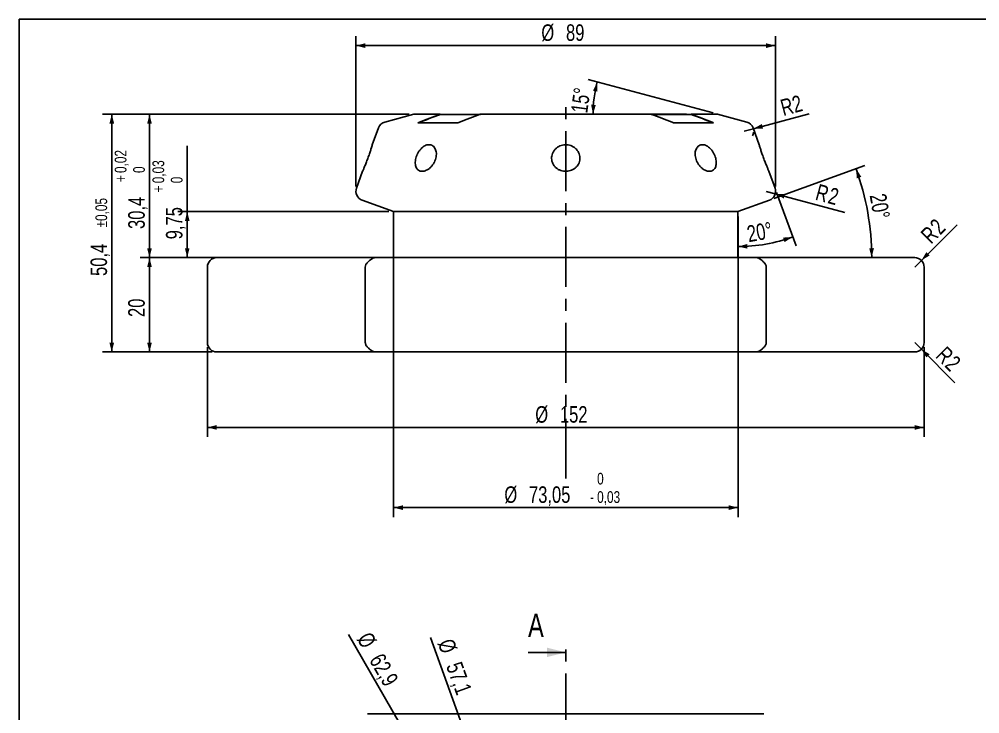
# Model space of a CAD drawing. Header units: millimetres. Extents: x 8 to 3888, y -9857 to 412.
# Drawn here: x 8 to 211.7, y 264.8 to 412 of the extents above; entities that cross this region are included whole.
import ezdxf

# ---------------------------------------------------------------- set-up
doc = ezdxf.new("R2010")
doc.units = ezdxf.units.MM
doc.linetypes.add('CENTERX2', pattern=[20.32, 12.7, -2.54, 2.54, -2.54])
doc.layers.add('CENTERLINE', color=4, linetype='CENTERX2')
doc.layers.add('DIMENSIONS', color=2, linetype='Continuous')
doc.layers.add('OUTLINE', color=7, linetype='Continuous', lineweight=25)
doc.styles.add('SLDTEXTSTYLE0', font='TXT', dxfattribs={"width": 0.75})
doc.dimstyles.new('SLDDIMSTYLE0', dxfattribs={"dimtxt": 3.5, "dimasz": 2, "dimexe": 0, "dimexo": 0.0625, "dimgap": 0.875, "dimtad": 1, "dimdec": 1, "dimrnd": 1e-09, "dimzin": 12, "dimdsep": 46, "dimtxsty": 'SLDTEXTSTYLE0', "dimblk1": 'NONE', "dimsah": 1, "dimcen": 0, "dimadec": 0, "dimazin": 3, "dimtfac": 1, "dimtdec": 1, "dimtmove": 0, "dimatfit": 3, "dimldrblk": 'NONE', "dimfxl": 0, "dimfrac": 2, "dimtolj": 1, "dimtzin": 12, "dimarcsym": 0})
doc.dimstyles.new('SLDDIMSTYLE1', dxfattribs={"dimtxt": 3.5, "dimasz": 2, "dimexe": 0, "dimexo": 0.0625, "dimgap": 0.875, "dimtad": 1, "dimrnd": 1e-09, "dimzin": 12, "dimdsep": 46, "dimtxsty": 'SLDTEXTSTYLE0', "dimsah": 1, "dimcen": 0.09, "dimadec": 0, "dimazin": 3, "dimtfac": 1, "dimtofl": 0, "dimtmove": 0, "dimatfit": 3, "dimfxl": 0, "dimfrac": 2, "dimtolj": 1, "dimtzin": 12, "dimarcsym": 0})
doc.dimstyles.new('SLDDIMSTYLE2', dxfattribs={"dimtxt": 3.5, "dimasz": 2, "dimexe": 0, "dimexo": 0.0625, "dimgap": 0.875, "dimtad": 1, "dimdec": 4, "dimzin": 12, "dimdsep": 46, "dimtxsty": 'SLDTEXTSTYLE0', "dimsah": 1, "dimcen": 0.09, "dimazin": 3, "dimtfac": 1, "dimtofl": 0, "dimtmove": 0, "dimatfit": 3, "dimfxl": 0, "dimfrac": 2, "dimtolj": 1, "dimtzin": 12, "dimarcsym": 0})
doc.dimstyles.new('SLDDIMSTYLE21', dxfattribs={"dimtxt": 3.5, "dimasz": 2, "dimexe": 0, "dimexo": 0.0625, "dimgap": 0.875, "dimtad": 1, "dimrnd": 1e-09, "dimzin": 12, "dimdsep": 46, "dimtxsty": 'SLDTEXTSTYLE0', "dimsah": 1, "dimcen": 0.09, "dimadec": 0, "dimazin": 3, "dimtol": 1, "dimtp": 0.03, "dimtfac": 1, "dimtofl": 0, "dimtmove": 0, "dimatfit": 3, "dimfxl": 0, "dimfrac": 2, "dimtolj": 1, "dimarcsym": 0})
doc.dimstyles.new('SLDDIMSTYLE22', dxfattribs={"dimtxt": 3.5, "dimasz": 2, "dimexe": 0, "dimexo": 0.0625, "dimgap": 0.875, "dimtad": 1, "dimrnd": 1e-09, "dimzin": 12, "dimdsep": 46, "dimtxsty": 'SLDTEXTSTYLE0', "dimsah": 1, "dimcen": 0.09, "dimadec": 0, "dimazin": 3, "dimtol": 1, "dimtp": 0.02, "dimtfac": 1, "dimtofl": 0, "dimtmove": 0, "dimatfit": 3, "dimfxl": 0, "dimfrac": 2, "dimtolj": 1, "dimarcsym": 0})
doc.dimstyles.new('SLDDIMSTYLE23', dxfattribs={"dimtxt": 3.5, "dimasz": 2, "dimexe": 0, "dimexo": 0.0625, "dimgap": 0.875, "dimtad": 1, "dimrnd": 1e-09, "dimzin": 12, "dimdsep": 46, "dimtxsty": 'SLDTEXTSTYLE0', "dimsah": 1, "dimcen": 0.09, "dimadec": 0, "dimazin": 3, "dimtol": 1, "dimtp": 0.05, "dimtm": 0.05, "dimtfac": 1, "dimtofl": 0, "dimtmove": 0, "dimatfit": 3, "dimfxl": 0, "dimfrac": 2, "dimtolj": 1, "dimarcsym": 0})
doc.dimstyles.new('SLDDIMSTYLE24', dxfattribs={"dimtxt": 3.5, "dimasz": 2, "dimexe": 0, "dimexo": 0.0625, "dimgap": 0.875, "dimtad": 1, "dimrnd": 1e-09, "dimzin": 12, "dimdsep": 46, "dimtxsty": 'SLDTEXTSTYLE0', "dimsah": 1, "dimcen": 0.09, "dimadec": 0, "dimazin": 3, "dimtol": 1, "dimtm": 0.03, "dimtfac": 1, "dimtofl": 0, "dimtmove": 0, "dimatfit": 3, "dimfxl": 0, "dimfrac": 2, "dimtolj": 1, "dimarcsym": 0})
doc.dimstyles.new('SLDDIMSTYLE6', dxfattribs={"dimtxt": 3.5, "dimasz": 2, "dimexe": 0, "dimexo": 0.0625, "dimgap": 0.875, "dimtad": 1, "dimrnd": 1e-09, "dimzin": 12, "dimdsep": 46, "dimtxsty": 'SLDTEXTSTYLE0', "dimsah": 1, "dimcen": 0, "dimadec": 0, "dimazin": 3, "dimtfac": 1, "dimtofl": 0, "dimtmove": 0, "dimatfit": 3, "dimfxl": 0, "dimfrac": 2, "dimtolj": 1, "dimtzin": 12, "dimarcsym": 0})
doc.dimstyles.new('SLDDIMSTYLE9', dxfattribs={"dimtxt": 3.5, "dimasz": 2, "dimexe": 0, "dimexo": 0.0625, "dimgap": 0.875, "dimtad": 1, "dimrnd": 1e-09, "dimzin": 12, "dimdsep": 46, "dimtxsty": 'SLDTEXTSTYLE0', "dimsah": 1, "dimcen": 0, "dimadec": 0, "dimazin": 3, "dimtfac": 1, "dimtofl": 0, "dimtmove": 0, "dimatfit": 3, "dimfxl": 0, "dimfrac": 2, "dimtolj": 1, "dimtzin": 12, "dimarcsym": 0})

# ---------------------------------------------------------------- blocks, each defined once
blk = doc.blocks.new('_D')
at = {"layer": 'DIMENSIONS'}
for q in [(95.22, 280.95), (133.63, 174.93)]:
    blk.add_line((114.19, 228.59), q, dxfattribs=at)
blk.add_solid([(114.19, 228.59), (113.98, 230.64), (113.04, 230.3)], dxfattribs=at)
at = {"layer": 'DIMENSIONS', "char_height": 3.5, "attachment_point": 1, "rotation": 289.916, "style": 'SLDTEXTSTYLE0'}
for s, insert in [('%%c', (100, 280.99)), ('57,1', (101.78, 276.08))]:
    blk.add_mtext(s, dxfattribs=dict(at, insert=insert))
blk = doc.blocks.new('_None')
blk = doc.blocks.new('_D_1')
at = {"layer": 'DIMENSIONS'}
for q in [(77.85, 281.54), (139.64, 174.51)]:
    blk.add_line((108.18, 229), q, dxfattribs=at)
blk.add_solid([(108.18, 229), (107.62, 230.98), (106.75, 230.48)], dxfattribs=at)
at = {"layer": 'DIMENSIONS', "char_height": 3.5, "attachment_point": 1, "rotation": 300, "style": 'SLDTEXTSTYLE0'}
for s, insert in [('%%c', (82.55, 282.42)), ('62,9', (85.16, 277.9))]:
    blk.add_mtext(s, dxfattribs=dict(at, insert=insert))
blk = doc.blocks.new('_D_46')
at = {"layer": 'DIMENSIONS'}
for p, q in [((43.63, 371.21), (43.63, 385.19)), ((86.39, 371.21), (41.63, 371.21)), ((43.63, 361.46), (43.63, 371.21)), ((48.91, 361.46), (41.63, 361.46))]:
    blk.add_line(p, q, dxfattribs=at)
for points in [[(43.63, 371.21), (43.13, 369.21), (44.13, 369.21)], [(43.63, 361.46), (44.13, 363.46), (43.13, 363.46)]]:
    blk.add_solid(points, dxfattribs=at)
at = {"layer": 'DIMENSIONS', "attachment_point": 1, "rotation": 90, "style": 'SLDTEXTSTYLE0'}
for s, insert, char_height in [('0,03', (36.25, 377.22), 2.5), ('0', (40.15, 377.22), 2.5), ('+', (36.25, 375.27), 2.5), ('9,75', (39.12, 365.34), 3.5)]:
    blk.add_mtext(s, dxfattribs=dict(at, insert=insert, char_height=char_height))
blk = doc.blocks.new('_D_47')
at = {"layer": 'DIMENSIONS'}
for p, q in [((90.71, 391.86), (33.63, 391.86)), ((35.63, 361.46), (35.63, 391.86)), ((163.31, 361.46), (33.63, 361.46))]:
    blk.add_line(p, q, dxfattribs=at)
for points in [[(35.63, 391.86), (35.13, 389.86), (36.13, 389.86)], [(35.63, 361.46), (36.13, 363.46), (35.13, 363.46)]]:
    blk.add_solid(points, dxfattribs=at)
at = {"layer": 'DIMENSIONS', "attachment_point": 1, "rotation": 90, "style": 'SLDTEXTSTYLE0'}
for s, insert, char_height in [('0,02', (28.25, 379.4), 2.5), ('0', (32.15, 379.4), 2.5), ('+', (28.25, 377.46), 2.5), ('30,4', (31.12, 367.53), 3.5)]:
    blk.add_mtext(s, dxfattribs=dict(at, insert=insert, char_height=char_height))
blk = doc.blocks.new('_D_48')
at = {"layer": 'DIMENSIONS'}
for p, q in [((90.71, 391.86), (25.63, 391.86)), ((27.63, 341.46), (27.63, 391.86)), ((48.91, 341.46), (25.63, 341.46))]:
    blk.add_line(p, q, dxfattribs=at)
for points in [[(27.63, 391.86), (27.13, 389.86), (28.13, 389.86)], [(27.63, 341.46), (28.13, 343.46), (27.13, 343.46)]]:
    blk.add_solid(points, dxfattribs=at)
at = {"layer": 'DIMENSIONS', "attachment_point": 1, "rotation": 90, "style": 'SLDTEXTSTYLE0'}
for s, insert, char_height in [('±0,05', (24.15, 367.85), 2.5), ('50,4', (23.12, 357.57), 3.5)]:
    blk.add_mtext(s, dxfattribs=dict(at, insert=insert, char_height=char_height))
blk = doc.blocks.new('_D_49')
at = {"layer": 'DIMENSIONS'}
for q in [(166.41, 375.51), (183.07, 371.05)]:
    blk.add_line((168.34, 374.99), q, dxfattribs=at)
blk.add_solid([(168.34, 374.99), (170.15, 373.99), (170.4, 374.96)], dxfattribs=at)
at = {"layer": 'DIMENSIONS', "char_height": 3.5, "attachment_point": 1, "rotation": 345, "style": 'SLDTEXTSTYLE0'}
for s, insert in [('R', (177.55, 377.14)), ('2', (180.2, 376.43))]:
    blk.add_mtext(s, dxfattribs=dict(at, insert=insert))
blk = doc.blocks.new('_D_50')
at = {"layer": 'DIMENSIONS'}
for p, q in [((79.41, 376.51), (79.41, 408.4)), ((168.41, 376.51), (168.41, 408.4)), ((79.41, 406.4), (168.41, 406.4))]:
    blk.add_line(p, q, dxfattribs=at)
for points in [[(79.41, 406.4), (81.41, 405.9), (81.41, 406.9)], [(168.41, 406.4), (166.41, 406.9), (166.41, 405.9)]]:
    blk.add_solid(points, dxfattribs=at)
at = {"layer": 'DIMENSIONS', "char_height": 3.5, "attachment_point": 1, "style": 'SLDTEXTSTYLE0'}
for s, insert in [('%%c', (118.73, 410.91)), ('89', (123.96, 410.91))]:
    blk.add_mtext(s, dxfattribs=dict(at, insert=insert))
blk = doc.blocks.new('_D_51')
at = {"layer": 'DIMENSIONS'}
for p, q in [((87.39, 370.21), (87.39, 306.46)), ((160.44, 370.21), (160.44, 306.46)), ((87.39, 308.46), (160.44, 308.46))]:
    blk.add_line(p, q, dxfattribs=at)
for points in [[(87.39, 308.46), (89.39, 307.96), (89.39, 308.96)], [(160.44, 308.46), (158.44, 308.96), (158.44, 307.96)]]:
    blk.add_solid(points, dxfattribs=at)
at = {"layer": 'DIMENSIONS', "attachment_point": 1, "style": 'SLDTEXTSTYLE0'}
for s, insert, char_height in [('0', (130.56, 315.85), 2.5), ('%%c', (110.89, 312.97), 3.5), ('73,05', (116.11, 312.97), 3.5), ('0,03', (130.56, 311.95), 2.5), ('-', (129.05, 311.95), 2.5)]:
    blk.add_mtext(s, dxfattribs=dict(at, insert=insert, char_height=char_height))
blk = doc.blocks.new('_D_52')
at = {"layer": 'DIMENSIONS'}
for q in [(206.89, 368.44), (197.91, 359.46)]:
    blk.add_line((199.33, 360.87), q, dxfattribs=at)
blk.add_solid([(199.33, 360.87), (201.09, 361.93), (200.39, 362.64)], dxfattribs=at)
at = {"layer": 'DIMENSIONS', "char_height": 3.5, "attachment_point": 1, "rotation": 45, "style": 'SLDTEXTSTYLE0'}
for s, insert in [('2', (200.85, 368.6)), ('R', (198.91, 366.66))]:
    blk.add_mtext(s, dxfattribs=dict(at, insert=insert))
blk = doc.blocks.new('_D_53')
at = {"layer": 'DIMENSIONS'}
for q in [(197.91, 343.46), (206.43, 334.94)]:
    blk.add_line((199.33, 342.04), q, dxfattribs=at)
blk.add_solid([(199.33, 342.04), (200.39, 340.28), (201.09, 340.98)], dxfattribs=at)
at = {"layer": 'DIMENSIONS', "char_height": 3.5, "attachment_point": 1, "rotation": 315, "style": 'SLDTEXTSTYLE0'}
for s, insert in [('R', (204.64, 342.91)), ('2', (206.58, 340.97))]:
    blk.add_mtext(s, dxfattribs=dict(at, insert=insert))
blk = doc.blocks.new('_D_54')
at = {"layer": 'DIMENSIONS'}
for p, q in [((47.91, 342.46), (47.91, 323.46)), ((199.91, 342.46), (199.91, 323.46)), ((47.91, 325.46), (199.91, 325.46))]:
    blk.add_line(p, q, dxfattribs=at)
for points in [[(47.91, 325.46), (49.91, 324.96), (49.91, 325.96)], [(199.91, 325.46), (197.91, 325.96), (197.91, 324.96)]]:
    blk.add_solid(points, dxfattribs=at)
at = {"layer": 'DIMENSIONS', "char_height": 3.5, "attachment_point": 1, "style": 'SLDTEXTSTYLE0'}
for s, insert in [('%%c', (117.44, 329.97)), ('152', (122.67, 329.97))]:
    blk.add_mtext(s, dxfattribs=dict(at, insert=insert))
blk = doc.blocks.new('_D_55')
at = {"layer": 'DIMENSIONS'}
blk.add_line((168.63, 375.26), (172.74, 363.97), dxfattribs=at)
blk.add_arc((160.44, 397.77), 33.97, 270, 290, dxfattribs=at)
for points in [[(172.05, 365.85), (170, 365.7), (170.31, 364.75)], [(160.44, 363.8), (162.45, 363.36), (162.42, 364.36)]]:
    blk.add_solid(points, dxfattribs=at)
at = {"layer": 'DIMENSIONS', "insert": (162.1, 368.16), "char_height": 3.5, "attachment_point": 1, "rotation": 10, "style": 'SLDTEXTSTYLE0'}
blk.add_mtext('20°', dxfattribs=at)
blk = doc.blocks.new('_D_56')
at = {"layer": 'DIMENSIONS'}
for q in [(175.52, 391.96), (161.77, 388.27)]:
    blk.add_line((163.7, 388.79), q, dxfattribs=at)
blk.add_arc((161.77, 388.27), 2, 330, 353.4349, dxfattribs=at)
blk.add_solid([(163.7, 388.79), (165.76, 388.82), (165.5, 389.79)], dxfattribs=at)
at = {"layer": 'DIMENSIONS', "insert": (169.14, 394.84), "char_height": 3.5, "attachment_point": 1, "rotation": 15, "style": 'SLDTEXTSTYLE0'}
blk.add_mtext('R2', dxfattribs=at)
blk = doc.blocks.new('_D_57')
at = {"layer": 'DIMENSIONS'}
for p, q in [((48.91, 361.46), (33.63, 361.46)), ((35.63, 361.46), (35.63, 341.46)), ((48.91, 341.46), (33.63, 341.46))]:
    blk.add_line(p, q, dxfattribs=at)
for points in [[(35.63, 361.46), (35.13, 359.46), (36.13, 359.46)], [(35.63, 341.46), (36.13, 343.46), (35.13, 343.46)]]:
    blk.add_solid(points, dxfattribs=at)
at = {"layer": 'DIMENSIONS', "insert": (31.12, 348.87), "char_height": 3.5, "attachment_point": 1, "rotation": 90, "style": 'SLDTEXTSTYLE0'}
blk.add_mtext('20', dxfattribs=at)
blk = doc.blocks.new('_D_58')
at = {"layer": 'DIMENSIONS'}
for p, q in [((155.14, 392.12), (128.67, 399.21)), ((149.52, 391.86), (127.7, 391.86))]:
    blk.add_line(p, q, dxfattribs=at)
blk.add_arc((156.11, 391.86), 26.41, 165, 180, dxfattribs=at)
for points in [[(130.6, 398.69), (129.67, 396.85), (130.64, 396.63)], [(129.7, 391.86), (130.28, 393.84), (129.28, 393.88)]]:
    blk.add_solid(points, dxfattribs=at)
at = {"layer": 'DIMENSIONS', "insert": (124.99, 392.4), "char_height": 3.5, "attachment_point": 1, "rotation": 82.5, "style": 'SLDTEXTSTYLE0'}
blk.add_mtext('15°', dxfattribs=at)
blk = doc.blocks.new('_D_59')
at = {"layer": 'DIMENSIONS'}
blk.add_line((168.04, 373.97), (187.35, 381), dxfattribs=at)
blk.add_arc((133.65, 361.46), 55.14, 0, 20, dxfattribs=at)
for points in [[(185.47, 380.32), (185.64, 378.26), (186.59, 378.59)], [(188.79, 361.46), (189.26, 363.47), (188.26, 363.45)]]:
    blk.add_solid(points, dxfattribs=at)
at = {"layer": 'DIMENSIONS', "insert": (191.79, 375.28), "char_height": 3.5, "attachment_point": 1, "rotation": 280, "style": 'SLDTEXTSTYLE0'}
blk.add_mtext('20°', dxfattribs=at)

msp = doc.modelspace()

# ---------------------------------------------------------------- linework, layer by layer
at = {"layer": 'CENTERLINE'}
for p, q in [((123.91153, 314.61477), (123.91153, 393.87828)), ((123.91153, 118.38715), (123.91153, 279.77333))]:
    msp.add_line(p, q, dxfattribs=at)
at = {"layer": 'CENTERLINE', "linetype": 'Continuous'}
msp.add_line((115.91153, 277.77333), (123.91153, 277.77333), dxfattribs=at)
at = {"layer": 'CENTERLINE'}
msp.add_solid([(123.91153, 277.77333), (119.91153, 278.77333), (119.91153, 276.77333)], dxfattribs=at)
at = {"layer": 'OUTLINE'}
for p, q in [((8, 412), (586, 412)), ((8, 8), (8, 412)), ((91.71482, 391.85786), (85.53817, 390.20283)), ((91.71482, 391.85786), (97.30119, 391.85786)), ((105.79777, 391.8103), (97.31248, 391.8103)), ((105.78647, 391.85786), (142.03659, 391.85786)), ((150.51057, 391.8103), (142.02529, 391.8103)), ((150.52187, 391.85786), (156.10824, 391.85786)), ((162.28489, 390.20283), (156.10824, 391.85786)), ((92.57055, 390.03951), (101.05583, 390.03951)), ((146.76723, 390.03951), (155.25251, 390.03951)), ((84.17642, 388.95502), (82.86589, 385.35438)), ((164.95116, 385.37088), (163.64664, 388.95502)), ((80.83531, 379.7754), (79.53214, 376.19497)), ((168.29091, 376.19497), (166.9803, 379.79586)), ((80.72749, 373.63155), (87.38653, 371.20786)), ((160.43653, 371.20786), (167.09557, 373.63155)), ((87.38653, 371.20786), (87.38653, 361.45786)), ((87.38653, 371.20786), (160.43653, 371.20786)), ((160.43653, 361.45786), (160.43653, 371.20786)), ((49.91153, 361.45786), (83.51351, 361.45786)), ((83.51351, 361.45786), (164.30955, 361.45786)), ((164.30955, 361.45786), (197.91153, 361.45786)), ((47.91153, 359.45786), (47.91153, 343.45786)), ((81.40271, 359.45786), (81.40271, 343.45786)), ((166.42035, 343.45786), (166.42035, 359.45786)), ((199.91153, 343.45786), (199.91153, 359.45786)), ((83.51351, 341.45786), (49.91153, 341.45786)), ((164.30955, 341.45786), (83.51351, 341.45786)), ((145.49554, 341.45786), (145.49554, 341.44536)), ((197.91153, 341.45786), (164.30955, 341.45786)), ((81.88364, 264.75653), (165.93942, 264.75653))]:
    msp.add_line(p, q, dxfattribs=at)
for centre, start, end in [((86.0558, 388.27098), 105, 160), ((161.76725, 388.27098), 20, 75), ((81.41153, 375.51093), 160, 250), ((166.41153, 375.51093), 290, 20), ((49.91153, 359.45786), 90, 180), ((197.91153, 359.45786), 0, 90), ((49.91153, 343.45786), 180, 270), ((197.91153, 343.45786), 270, 0)]:
    msp.add_arc(centre, 2, start, end, dxfattribs=at)
for points in [[(97.31248, 391.8103), (95.73154, 391.22172), (94.15094, 390.63117), (92.57055, 390.03951)], [(92.86856, 390.20283), (94.34589, 390.75576), (95.82339, 391.30767), (97.30119, 391.85786)], [(97.31248, 391.8103), (97.30871, 391.82615), (97.30494, 391.842), (97.30119, 391.85786)], [(105.78647, 391.85786), (104.30865, 391.30766), (102.83115, 390.75575), (101.35384, 390.20283)], [(146.46921, 390.20283), (144.99189, 390.75576), (143.51439, 391.30767), (142.03659, 391.85786)], [(150.52187, 391.85786), (150.51811, 391.842), (150.51434, 391.82615), (150.51057, 391.8103)], [(155.25251, 390.03951), (153.67211, 390.63117), (152.09152, 391.22172), (150.51057, 391.8103)], [(150.52187, 391.85786), (151.99969, 391.30766), (153.47719, 390.75575), (154.95449, 390.20283)], [(92.86856, 390.20283), (92.76428, 390.1638), (92.66499, 390.10919), (92.57055, 390.03951)], [(101.05583, 390.03951), (101.15053, 390.10939), (101.24985, 390.1639), (101.35384, 390.20283)], [(146.46921, 390.20283), (146.5735, 390.1638), (146.67278, 390.10919), (146.76723, 390.03951)], [(155.25251, 390.03951), (155.15781, 390.10939), (155.05849, 390.1639), (154.95449, 390.20283)]]:
    msp.add_open_spline(points, degree=3, dxfattribs=at)
for points, knots in [([(80.83656, 379.77494), (80.84306, 379.78962), (80.85715, 379.82143), (81.03985, 380.24104), (81.32062, 380.90986), (81.66551, 381.77508), (82.02223, 382.73155), (82.34835, 383.67276), (82.61353, 384.49745), (82.79174, 385.08742), (82.87926, 385.39029), (82.87116, 385.36224), (82.8686, 385.35339)], [0, 0, 0, 0, 0.091885048, 0.19905396, 0.30640475, 0.413889304, 0.521250204, 0.628413905, 0.735612611, 0.843029063, 0.950501369, 1, 1, 1, 1]), ([(94.54889, 380.08227), (94.69866, 380.16832), (94.84405, 380.26878), (95.12601, 380.49756), (95.26398, 380.6275), (95.52229, 380.90891), (95.64233, 381.05953), (95.86392, 381.38068), (95.96578, 381.55246), (96.14155, 381.90198), (96.21674, 382.08127), (96.34092, 382.44929), (96.38874, 382.63532), (96.45408, 383.00161), (96.47215, 383.1846), (96.47755, 383.54207), (96.46505, 383.71337), (96.41083, 384.0413), (96.36835, 384.19941), (96.25695, 384.48855), (96.18821, 384.62063), (96.02502, 384.85937), (95.93038, 384.96542), (95.72373, 385.14227), (95.61085, 385.2145), (95.36561, 385.32509), (95.23692, 385.36172), (94.96933, 385.39862), (94.82868, 385.3987), (94.5441, 385.36138), (94.40105, 385.32455), (94.11323, 385.21511), (93.9675, 385.14155), (93.68614, 384.96421), (93.54908, 384.86012), (93.28182, 384.62068), (93.15349, 384.48665), (92.91378, 384.19845), (92.8006, 384.04226), (92.59196, 383.71116), (92.49847, 383.53971), (92.33223, 383.18551), (92.2589, 383.00067), (92.13876, 382.63282), (92.09135, 382.44922), (92.02197, 382.08269), (92.00039, 381.89987), (91.98516, 381.55078), (91.99102, 381.38239), (92.03106, 381.05814), (92.06476, 380.90686), (92.15839, 380.62732), (92.21918, 380.49747), (92.36541, 380.26722), (92.45002, 380.16728), (92.6424, 379.99717), (92.75127, 379.92686), (92.98401, 379.8224), (93.10864, 379.78722), (93.3749, 379.75151), (93.51523, 379.75156), (93.94417, 379.80407), (94.24936, 379.91017), (94.54889, 380.08227)], [0, 0, 0, 0, 0.03125, 0.03125, 0.0625, 0.0625, 0.09375, 0.09375, 0.125, 0.125, 0.15625, 0.15625, 0.1875, 0.1875, 0.21875, 0.21875, 0.25, 0.25, 0.28125, 0.28125, 0.3125, 0.3125, 0.34375, 0.34375, 0.375, 0.375, 0.40625, 0.40625, 0.4375, 0.4375, 0.46875, 0.46875, 0.5, 0.5, 0.53125, 0.53125, 0.5625, 0.5625, 0.59375, 0.59375, 0.625, 0.625, 0.65625, 0.65625, 0.6875, 0.6875, 0.71875, 0.71875, 0.75, 0.75, 0.78125, 0.78125, 0.8125, 0.8125, 0.84375, 0.84375, 0.875, 0.875, 0.90625, 0.90625, 0.9375, 0.9375, 1, 1, 1, 1]), ([(125.89439, 380.44473), (126.04308, 380.56556), (126.17644, 380.69802), (126.41376, 380.98549), (126.5186, 381.14237), (126.69172, 381.47055), (126.76014, 381.64101), (126.86101, 381.99478), (126.89315, 382.17929), (126.9179, 382.54579), (126.91127, 382.72956), (126.85908, 383.09821), (126.81359, 383.28024), (126.68724, 383.63044), (126.60548, 383.80124), (126.40739, 384.12599), (126.29307, 384.2772), (126.03464, 384.55769), (125.88872, 384.68805), (125.57712, 384.91617), (125.41108, 385.01495), (125.05834, 385.18148), (124.87175, 385.24861), (124.49389, 385.34535), (124.30067, 385.37601), (123.90529, 385.40036), (123.70914, 385.39363), (123.3216, 385.34391), (123.12791, 385.30021), (122.75554, 385.17785), (122.57771, 385.09998), (122.23853, 384.91144), (122.07639, 384.79964), (121.78259, 384.55214), (121.64908, 384.4157), (121.40946, 384.11714), (121.30523, 383.95682), (121.13291, 383.62379), (121.06344, 383.44868), (120.96175, 383.08775), (120.93031, 382.90562), (120.90516, 382.53819), (120.91191, 382.35087), (120.96378, 381.98656), (121.00839, 381.80883), (121.13508, 381.46212), (121.21765, 381.29344), (121.41363, 380.97945), (121.52765, 380.83213), (121.78894, 380.55728), (121.93259, 380.4337), (122.24284, 380.21474), (122.41165, 380.11824), (122.7649, 379.9586), (122.94791, 379.89563), (123.32653, 379.80277), (123.52374, 379.7731), (123.91465, 379.75006), (124.11007, 379.756), (124.50086, 379.80349), (124.69397, 379.84514), (125.24889, 380.01877), (125.59702, 380.20306), (125.89439, 380.44473)], [0, 0, 0, 0, 0.03125, 0.03125, 0.0625, 0.0625, 0.09375, 0.09375, 0.125, 0.125, 0.15625, 0.15625, 0.1875, 0.1875, 0.21875, 0.21875, 0.25, 0.25, 0.28125, 0.28125, 0.3125, 0.3125, 0.34375, 0.34375, 0.375, 0.375, 0.40625, 0.40625, 0.4375, 0.4375, 0.46875, 0.46875, 0.5, 0.5, 0.53125, 0.53125, 0.5625, 0.5625, 0.59375, 0.59375, 0.625, 0.625, 0.65625, 0.65625, 0.6875, 0.6875, 0.71875, 0.71875, 0.75, 0.75, 0.78125, 0.78125, 0.8125, 0.8125, 0.84375, 0.84375, 0.875, 0.875, 0.90625, 0.90625, 0.9375, 0.9375, 1, 1, 1, 1]), ([(155.27689, 380.08227), (155.3742, 380.16832), (155.45875, 380.26878), (155.60383, 380.49756), (155.66482, 380.6275), (155.75889, 380.90891), (155.79216, 381.05953), (155.83183, 381.38068), (155.83792, 381.55246), (155.82248, 381.90198), (155.80133, 382.08127), (155.73172, 382.44929), (155.68356, 382.63532), (155.56377, 383.00161), (155.49129, 383.1846), (155.32344, 383.54207), (155.22975, 383.71337), (155.02302, 384.0413), (154.90859, 384.19941), (154.66787, 384.48855), (154.54124, 384.62063), (154.27486, 384.85937), (154.1352, 384.96542), (153.85422, 385.14227), (153.71142, 385.2145), (153.4206, 385.32509), (153.27697, 385.36172), (152.99433, 385.39862), (152.85365, 385.3987), (152.58429, 385.36138), (152.45626, 385.32455), (152.21354, 385.21511), (152.09829, 385.14155), (151.89147, 384.96421), (151.7986, 384.86012), (151.63483, 384.62068), (151.56525, 384.48665), (151.45446, 384.19845), (151.41235, 384.04226), (151.35768, 383.71116), (151.3455, 383.53971), (151.35093, 383.18551), (151.36905, 383.00067), (151.43486, 382.63282), (151.48219, 382.44922), (151.6058, 382.08269), (151.68245, 381.89987), (151.85823, 381.55078), (151.95798, 381.38239), (152.18167, 381.05814), (152.30255, 380.90686), (152.55934, 380.62732), (152.69706, 380.49747), (152.98104, 380.26722), (153.12619, 380.16728), (153.42229, 379.99717), (153.57443, 379.92686), (153.87169, 379.8224), (154.01818, 379.78722), (154.30663, 379.75151), (154.44693, 379.75156), (154.84323, 379.80407), (155.08229, 379.91017), (155.27689, 380.08227)], [0, 0, 0, 0, 0.03125, 0.03125, 0.0625, 0.0625, 0.09375, 0.09375, 0.125, 0.125, 0.15625, 0.15625, 0.1875, 0.1875, 0.21875, 0.21875, 0.25, 0.25, 0.28125, 0.28125, 0.3125, 0.3125, 0.34375, 0.34375, 0.375, 0.375, 0.40625, 0.40625, 0.4375, 0.4375, 0.46875, 0.46875, 0.5, 0.5, 0.53125, 0.53125, 0.5625, 0.5625, 0.59375, 0.59375, 0.625, 0.625, 0.65625, 0.65625, 0.6875, 0.6875, 0.71875, 0.71875, 0.75, 0.75, 0.78125, 0.78125, 0.8125, 0.8125, 0.84375, 0.84375, 0.875, 0.875, 0.90625, 0.90625, 0.9375, 0.9375, 1, 1, 1, 1]), ([(164.94959, 385.37031), (164.95303, 385.35821), (164.96066, 385.33141), (165.08526, 384.90523), (165.29642, 384.22064), (165.58682, 383.34092), (165.92878, 382.38053), (166.28561, 381.44758), (166.6145, 380.63946), (166.86003, 380.06309), (166.99113, 379.76431), (166.98104, 379.7873), (166.9777, 379.79491)], [0, 0, 0, 0, 0.0882114048, 0.1953625311, 0.3027137328, 0.4102068833, 0.5175618207, 0.6247231597, 0.7319392225, 0.8393673705, 0.9468401757, 1, 1, 1, 1]), ([(81.88364, 360.45786), (82.02084, 360.58973), (82.15379, 360.71973), (82.42372, 360.96322), (82.55925, 361.075), (82.82915, 361.25913), (82.96669, 361.3334), (83.17047, 361.40732), (83.23839, 361.42609), (83.37538, 361.45139), (83.4454, 361.45786), (83.51351, 361.45786)], [0, 0, 0, 0, 0.25, 0.25, 0.5, 0.5, 0.75, 0.75, 0.875, 0.875, 1, 1, 1, 1]), ([(165.93942, 360.45786), (165.80222, 360.58973), (165.66927, 360.71973), (165.39934, 360.96322), (165.26381, 361.075), (164.99391, 361.25913), (164.85636, 361.3334), (164.65259, 361.40732), (164.58467, 361.42609), (164.44768, 361.45139), (164.37766, 361.45786), (164.30955, 361.45786)], [0, 0, 0, 0, 0.25, 0.25, 0.5, 0.5, 0.75, 0.75, 0.875, 0.875, 1, 1, 1, 1]), ([(81.40271, 359.45786), (81.40271, 359.64839), (81.45387, 359.83809), (81.62665, 360.17581), (81.74735, 360.32686), (81.88364, 360.45786)], [0, 0, 0, 0, 0.5, 0.5, 1, 1, 1, 1]), ([(165.93942, 360.45786), (166.00785, 360.39208), (166.07155, 360.32217), (166.1873, 360.17215), (166.23966, 360.09126), (166.32595, 359.9226), (166.36036, 359.83445), (166.40794, 359.64891), (166.42035, 359.55266), (166.42035, 359.45786)], [0, 0, 0, 0, 0.25, 0.25, 0.5, 0.5, 0.75, 0.75, 1, 1, 1, 1]), ([(81.88364, 342.45786), (81.74727, 342.58894), (81.62607, 342.74068), (81.49651, 342.99445), (81.46152, 343.08498), (81.4149, 343.26855), (81.40271, 343.36219), (81.40271, 343.45786)], [0, 0, 0, 0, 0.5, 0.5, 0.75, 0.75, 1, 1, 1, 1]), ([(81.88364, 342.45786), (82.02084, 342.32598), (82.15379, 342.19598), (82.42372, 341.95249), (82.55925, 341.84071), (82.82915, 341.65658), (82.96669, 341.58232), (83.17047, 341.50839), (83.23839, 341.48963), (83.37538, 341.46432), (83.4454, 341.45786), (83.51351, 341.45786)], [0, 0, 0, 0, 0.25, 0.25, 0.5, 0.5, 0.75, 0.75, 0.875, 0.875, 1, 1, 1, 1]), ([(165.93942, 342.45786), (165.80222, 342.32598), (165.66927, 342.19598), (165.39934, 341.95249), (165.26381, 341.84071), (164.99391, 341.65658), (164.85636, 341.58232), (164.65259, 341.50839), (164.58467, 341.48963), (164.44768, 341.46432), (164.37766, 341.45786), (164.30955, 341.45786)], [0, 0, 0, 0, 0.25, 0.25, 0.5, 0.5, 0.75, 0.75, 0.875, 0.875, 1, 1, 1, 1]), ([(166.42035, 343.45786), (166.42035, 343.36318), (166.40787, 343.2669), (166.36102, 343.08346), (166.32643, 342.99411), (166.19599, 342.73899), (166.07651, 342.58963), (165.93942, 342.45786)], [0, 0, 0, 0, 0.25, 0.25, 0.5, 0.5, 1, 1, 1, 1])]:
    msp.add_open_spline(points, degree=3, knots=knots, dxfattribs=at)

# ---------------------------------------------------------------- texts
at = {"layer": 'CENTERLINE', "insert": (115.91153, 286.01441), "char_height": 5, "attachment_point": 1, "style": 'SLDTEXTSTYLE0'}
msp.add_mtext('A', dxfattribs=at)

# ---------------------------------------------------------------- dimensions: what is measured, and where the dimension line sits
at = {"layer": 'DIMENSIONS'}
for base, p1, p2, dimstyle, picture, middle in [((168.41153, 406.40015), (79.41153, 375.51093), (168.41153, 375.51093), 'SLDDIMSTYLE1', '_D_50', (123.91153, 406.40015)), ((160.43653, 308.45786), (87.38653, 371.20786), (160.43653, 371.20786), 'SLDDIMSTYLE24', '_D_51', (123.91153, 308.45786)), ((199.91153, 325.45786), (47.91153, 343.45786), (199.91153, 343.45786), 'SLDDIMSTYLE1', '_D_54', (123.91153, 325.45786))]:
    dim = msp.add_linear_dim(base=base, p1=p1, p2=p2, text='%%c<>', dimstyle=dimstyle, dxfattribs=at)
    dim.commit()
    dim.dimension.update_dxf_attribs({"geometry": picture, "text_midpoint": middle, "dimtype": 160})
for base, line1, line2, picture, middle in [((129.92651, 395.30475), ((162.28489, 390.20283), (156.10824, 391.85786)), ((150.52187, 391.85786), (156.10824, 391.85786)), '_D_58', (129.92651, 395.30475)), ((187.95477, 371.0335), ((167.09557, 373.63155), (160.43653, 371.20786)), ((192.15411, 361.45786), (55.66894, 361.45786)), '_D_59', (187.95477, 371.0335)), ((166.33532, 364.32102), ((160.43653, 361.45786), (160.43653, 371.20786)), ((168.29091, 376.19497), (166.9803, 379.79586)), '_D_55', (166.33532, 364.32102))]:
    dim = msp.add_angular_dim_2l(base=base, line1=line1, line2=line2, dimstyle='SLDDIMSTYLE2', dxfattribs=at)
    dim.commit()
    dim.dimension.update_dxf_attribs({"geometry": picture, "text_midpoint": middle, "dimtype": 162})
for center, mpoint, dimstyle, picture, middle in [((161.76725, 388.27098), (163.6991, 388.78861), 'SLDDIMSTYLE6', '_D_56', (173.20675, 391.33619)), ((166.41153, 375.51093), (168.34338, 374.9933), 'SLDDIMSTYLE9', '_D_49', (179.23133, 372.07589)), ((197.91153, 359.45786), (199.32574, 360.87207), 'SLDDIMSTYLE9', '_D_52', (204.16947, 365.7158)), ((197.91153, 343.45786), (199.32574, 342.04364), 'SLDDIMSTYLE9', '_D_53', (203.72777, 337.64163))]:
    dim = msp.add_radius_dim(center=center, mpoint=mpoint, dimstyle=dimstyle, dxfattribs=at)
    dim.commit()
    dim.dimension.update_dxf_attribs({"geometry": picture, "text_midpoint": middle, "dimtype": 164})
for base, p1, p2, dimstyle, picture, middle in [((27.63436, 391.85786), (49.91153, 341.45786), (91.71482, 391.85786), 'SLDDIMSTYLE23', '_D_48', (27.63436, 366.65786)), ((35.63436, 391.85786), (164.30955, 361.45786), (91.71482, 391.85786), 'SLDDIMSTYLE22', '_D_47', (35.63436, 376.65786)), ((43.63436, 371.20786), (49.91153, 361.45786), (87.38653, 371.20786), 'SLDDIMSTYLE21', '_D_46', (43.63436, 374.4713)), ((35.63436, 341.45786), (49.91153, 361.45786), (49.91153, 341.45786), 'SLDDIMSTYLE1', '_D_57', (35.63436, 351.45786))]:
    dim = msp.add_linear_dim(base=base, p1=p1, p2=p2, angle=90, dimstyle=dimstyle, dxfattribs=at)
    dim.commit()
    dim.dimension.update_dxf_attribs({"geometry": picture, "text_midpoint": middle, "dimtype": 160})
for p1, p2, picture, middle in [((139.64054, 174.51309), (108.18252, 228.99997), '_D_1', (82.18414, 274.03052)), ((133.63227, 174.92663), (114.19078, 228.58644), '_D', (98.17238, 272.79835))]:
    dim = msp.add_diameter_dim_2p(p1=p1, p2=p2, dimstyle='SLDDIMSTYLE0', dxfattribs=at)
    dim.commit()
    dim.dimension.update_dxf_attribs({"geometry": picture, "text_midpoint": middle, "dimtype": 163})

doc.saveas('drawing.dxf')
